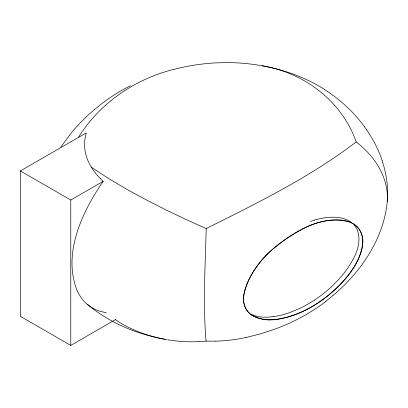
<?xml version="1.0" encoding="UTF-8"?>
<svg xmlns="http://www.w3.org/2000/svg" width="408" height="408" viewBox="0 0 408 408"><rect width="100%" height="100%" fill="white"/><g stroke="black" fill="none" stroke-linecap="round" stroke-linejoin="round"><path stroke-width="0.61" d="M387.6 193.234L387.228 201.69M266.317 66.596C306.474 74.215 342.695 102.944 356.189 141.943C310.177 177.082 257.825 202.847 206.193 228.546C205.29 265.486 202.97 302.588 205.887 339.487A23.215 23.215 0 0 0 206.111 340.792L206.193 341.124L215.501 341.149M387.248 201.394C388.788 182.009 378.976 163.373 365.471 150.057A99.129 99.129 0 0 0 357.617 143.06L356.189 141.943M387.248 201.435C384.953 227.21 373.05 251.318 356.908 271.233A181.132 181.132 0 0 1 332.806 295.632M78.688 136.95C99.945 103.051 135.16 78.907 173.849 69.38M60.792 147.155L70.477 133.895A181.132 181.132 0 0 1 94.579 109.497M100.373 178.633L103.168 181.315C82.034 212.216 62.23 253.674 77.296 291.123M94.554 109.466L101.587 103.821A188.537 188.537 0 0 1 121.834 90.29L130.443 85.629M332.831 295.662L325.798 301.308M314.288 300.232C325.992 292.49 336.544 282.933 345.091 271.784C353.756 259.937 363.1 244.168 357 229.245A18.426 18.426 0 0 0 354.124 224.946M115.78 319.439L70.768 345.423L20.4 316.343L20.4 170.937L86.338 132.87L85.42 136.451A39.035 39.035 0 0 0 85.313 152.179A44.707 44.707 0 0 0 88.98 162.884L91.264 167.112L93.299 168.535L109.829 179.306L128.948 190.526L147.354 200.461L166.347 210.084L186.048 219.499L206.193 228.546M70.768 345.423L70.768 200.022L103.168 181.315M310.417 221.406L314.288 220.147M173.966 69.329L182.549 67.32A219.218 219.218 0 0 1 210.018 63.26A198.176 198.176 0 0 1 214.797 62.919L226.445 62.577A202.184 202.184 0 0 1 259.182 65.275L266.276 66.56M246.539 337.411L260.544 333.846L274.252 329.348A194.009 194.009 0 0 0 325.88 301.415M273.248 316.695L279.475 315.573A88.623 88.623 0 0 0 289.563 312.63L299.467 308.56A120.263 120.263 0 0 0 314.282 300.227M206.193 341.124L198.339 341.664M167.963 339.833L167.785 339.803A150.016 150.016 0 0 0 198.339 341.669M164.771 339.272L166.607 339.599M106.269 312.824L99.404 311.075A38.556 38.556 0 0 1 91.361 307.265A36.302 36.302 0 0 1 87.511 304.46A152.393 152.393 0 0 0 103.046 315.787C121.482 327.522 142.423 335.045 163.843 339.094M262.16 65.775C284.07 69.768 305.5 77.357 324.34 89.342M165.225 339.354L161.109 338.569M161.068 338.533C144.886 335.055 129.112 328.991 115.382 319.668M256.775 316.251L251.955 314.68M350.044 222.187C322.3 213.935 294.454 231.234 273.814 248.355C253.006 264.037 220.692 315.731 267.985 319.826C297.197 319.469 323.779 302.2 343.128 281.367C356.485 267.424 375.651 234.457 350.635 222.436M20.4 170.937L70.768 200.022M350.88 222.064C343.623 217.041 334.254 216.597 325.762 217.658A73.037 73.037 0 0 0 314.293 220.167M364.354 126.562L366.512 129.601M382.153 160.645L382.724 162.399M87.47 304.506A38.882 38.882 0 0 1 77.352 291.098M273.222 316.542A47.134 47.134 0 0 1 256.744 316.409M100.399 178.607A62.893 62.893 0 0 1 91.234 167.137M324.284 89.434A148.344 148.344 0 0 1 364.405 126.521M366.466 129.632A123.4 123.4 0 0 1 382.214 160.624M382.663 162.42A102.995 102.995 0 0 1 387.666 193.229M246.534 337.39A170.299 170.299 0 0 1 215.501 341.175M243.601 296.04C242.949 302.333 244.836 309.085 249.63 313.41A20.038 20.038 0 0 0 251.767 315.119C268.214 325.018 288.981 317.664 304.914 310.401C318.475 303.715 330.74 294.494 341.139 283.529C351.808 271.845 362.08 257.79 362.824 241.409C361.259 211.67 322.759 218.54 304.914 227.858C277.557 241.755 249.665 264.399 243.601 296.04"/></g></svg>
